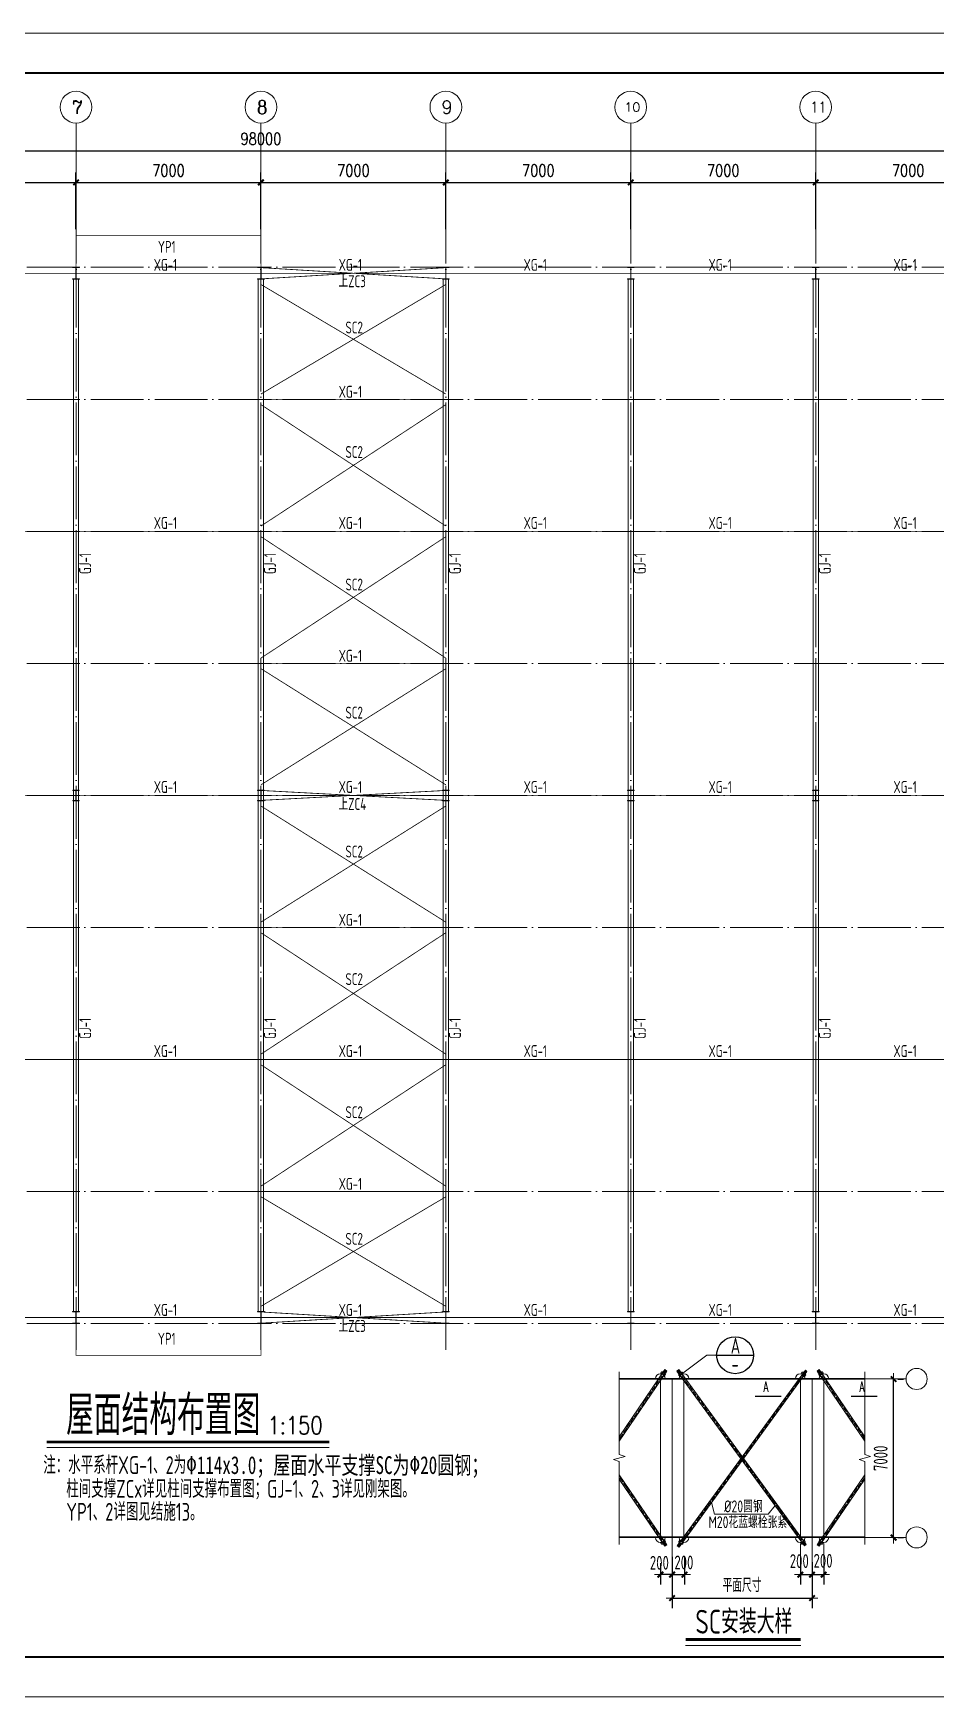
# Model space of a CAD drawing. Header units: millimetres. Extents: x 19781 to 898973, y -947928 to -267362.
# Drawn here: x 488533 to 522693, y -570027 to -507027 of the extents above; entities that cross this region are included whole.
import ezdxf
from ezdxf.enums import TextEntityAlignment as Align

# ---------------------------------------------------------------- set-up
doc = ezdxf.new("R2010")
doc.units = ezdxf.units.MM
doc.header["$LTSCALE"] = 100
doc.linetypes.add('DASH', pattern=[0.35, 0.25, -0.1])
doc.linetypes.add('DOTE', pattern=[2.42, 2, -0.2, 0.02, -0.2])
doc.layers.get('0').update_dxf_attribs({"lineweight": 18})
for name, color, linetype, lineweight in [('10', 7, 'Continuous', 18), ('5图框', 7, 'Continuous', 18), ('AXIS', 3, 'Continuous', 18), ('AXIS_TEXT', 7, 'Continuous', 18), ('BORDER', 7, 'Continuous', 18), ('DIM_SYMB', 3, 'Continuous', 18), ('DOTE', 1, 'DOTE', 18), ('PUB_DIM', 3, 'Continuous', 18), ('PUB_TEXT', 7, 'Continuous', 18), ('S_AXIS', 3, 'Continuous', 18), ('S_OTHER', 7, 'Continuous', 18), ('TC', 151, 'Continuous', 18), ('TEXT', 7, 'Continuous', 18), ('THIN', 7, 'Continuous', 18), ('数字', 3, 'Continuous', 20), ('系杆支撑', 2, 'Continuous', 18), ('钢柱', 4, 'Continuous', 20), ('钢梁', 4, 'Continuous', 5)]:
    doc.layers.add(name, color=color, linetype=linetype, lineweight=lineweight)
doc.styles.add('_COMPLEX', font='complex.shx', dxfattribs={"width": 0.6, "bigfont": 'gbcbig.shx'})
doc.styles.add('_TCH_AXIS', font='complex.shx', dxfattribs={"bigfont": 'gbcbig.shx'})
doc.styles.add('COMPLEX', font='complex.shx', dxfattribs={"bigfont": 'gbcbig.shx'})
doc.styles.add('dim_font', font='simplex.shx', dxfattribs={"width": 0.8, "bigfont": 'gbcbig.shx'})
doc.styles.add('hztxt', font='txt.shx', dxfattribs={"width": 0.7, "bigfont": 'hztxt.shx'})
doc.styles.add('TSSD_Num', font='tssdeng.shx', dxfattribs={"width": 0.75, "bigfont": 'hztxt.shx'})
doc.styles.add('TSSD_REIN', font='tssdeng.shx', dxfattribs={"width": 0.7, "bigfont": 'hztxt.shx'})
doc.dimstyles.new('DIMN150', dxfattribs={"dimscale": 1.5, "dimtxt": 300, "dimasz": 1, "dimexe": 250, "dimexo": 300, "dimgap": 150, "dimtad": 1, "dimdec": 0, "dimzin": 0, "dimdsep": 46, "dimtxsty": 'dim_font', "dimblk": '_CAXARROW', "dimcen": 0.09, "dimdle": 2, "dimclrt": 7, "dimadec": 0, "dimazin": 0, "dimtfac": 1, "dimtdec": 0, "dimtix": 1, "dimtmove": 2, "dimatfit": 3, "dimfxl": 1, "dimtolj": 1, "dimtzin": 0, "dimarcsym": 0})
pattern_1 = [(45, (0, 0), (-7.07106781, 7.07106781), []), (45, (0, 2.5), (-7.07106781, 7.07106781), [])]

# ---------------------------------------------------------------- blocks, each defined once
blk = doc.blocks.new('_DIMX')
blk.add_line((-150, 0), (150, 0))
blk.add_lwpolyline([(-70, -70, 50, 50, 0), (70, 70, 50, 50, 0)], format="xyseb")
blk = doc.blocks.new('*X98')
at = {"layer": 'AXIS', "color": 0, "lineweight": -2, "transparency": 16777216}
for p, q in [((483150, -514442), (483150, -512301)), ((483152, -512676), (490149, -512676)), ((490150, -514442), (490150, -512301))]:
    blk.add_line(p, q, dxfattribs=at)
at = {"layer": 'AXIS', "color": 0, "lineweight": -2, "transparency": 16777216, "xscale": 1.5, "yscale": 1.5, "zscale": 1.5, "rotation": 180}
blk.add_blockref('_DIMX', (483150, -512676), dxfattribs=at)
at = {"layer": 'AXIS', "color": 0, "lineweight": -2, "transparency": 16777216, "xscale": 1.5, "yscale": 1.5, "zscale": 1.5}
blk.add_blockref('_DIMX', (490150, -512676), dxfattribs=at)
at = {"layer": 'AXIS', "color": 7, "transparency": 16777216, "insert": (486650, -512226), "char_height": 450, "width": 3805.71, "attachment_point": 5, "style": 'dim_font'}
blk.add_mtext('7000', dxfattribs=at)
blk = doc.blocks.new('_CAXARROW')
blk.add_hatch(color=0).paths.add_polyline_path([(0, 0), (-1, 0.125), (-1, -0.125)], flags=0)
blk = doc.blocks.new('*X99')
at = {"layer": 'AXIS', "color": 0, "lineweight": -2, "transparency": 16777216}
for p, q in [((490150, -514442), (490150, -512301)), ((490152, -512676), (497149, -512676)), ((497150, -514442), (497150, -512301))]:
    blk.add_line(p, q, dxfattribs=at)
at = {"layer": 'AXIS', "color": 0, "lineweight": -2, "transparency": 16777216, "xscale": 1.5, "yscale": 1.5, "zscale": 1.5, "rotation": 180}
blk.add_blockref('_DIMX', (490150, -512676), dxfattribs=at)
at = {"layer": 'AXIS', "color": 0, "lineweight": -2, "transparency": 16777216, "xscale": 1.5, "yscale": 1.5, "zscale": 1.5}
blk.add_blockref('_DIMX', (497150, -512676), dxfattribs=at)
at = {"layer": 'AXIS', "color": 7, "transparency": 16777216, "insert": (493650, -512226), "char_height": 450, "width": 3805.71, "attachment_point": 5, "style": 'dim_font'}
blk.add_mtext('7000', dxfattribs=at)
blk = doc.blocks.new('*X100')
at = {"layer": 'AXIS', "color": 0, "lineweight": -2, "transparency": 16777216}
for p, q in [((497150, -514442), (497150, -512301)), ((497152, -512676), (504149, -512676)), ((504150, -514442), (504150, -512301))]:
    blk.add_line(p, q, dxfattribs=at)
at = {"layer": 'AXIS', "color": 0, "lineweight": -2, "transparency": 16777216, "xscale": 1.5, "yscale": 1.5, "zscale": 1.5, "rotation": 180}
blk.add_blockref('_DIMX', (497150, -512676), dxfattribs=at)
at = {"layer": 'AXIS', "color": 0, "lineweight": -2, "transparency": 16777216, "xscale": 1.5, "yscale": 1.5, "zscale": 1.5}
blk.add_blockref('_DIMX', (504150, -512676), dxfattribs=at)
at = {"layer": 'AXIS', "color": 7, "transparency": 16777216, "insert": (500650, -512226), "char_height": 450, "width": 3805.71, "attachment_point": 5, "style": 'dim_font'}
blk.add_mtext('7000', dxfattribs=at)
blk = doc.blocks.new('*X101')
at = {"layer": 'AXIS', "color": 0, "lineweight": -2, "transparency": 16777216}
for p, q in [((504150, -514442), (504150, -512301)), ((504152, -512676), (511149, -512676)), ((511150, -514442), (511150, -512301))]:
    blk.add_line(p, q, dxfattribs=at)
at = {"layer": 'AXIS', "color": 0, "lineweight": -2, "transparency": 16777216, "xscale": 1.5, "yscale": 1.5, "zscale": 1.5, "rotation": 180}
blk.add_blockref('_DIMX', (504150, -512676), dxfattribs=at)
at = {"layer": 'AXIS', "color": 0, "lineweight": -2, "transparency": 16777216, "xscale": 1.5, "yscale": 1.5, "zscale": 1.5}
blk.add_blockref('_DIMX', (511150, -512676), dxfattribs=at)
at = {"layer": 'AXIS', "color": 7, "transparency": 16777216, "insert": (507650, -512226), "char_height": 450, "width": 3805.71, "attachment_point": 5, "style": 'dim_font'}
blk.add_mtext('7000', dxfattribs=at)
blk = doc.blocks.new('*X102')
at = {"layer": 'AXIS', "color": 0, "lineweight": -2, "transparency": 16777216}
for p, q in [((511150, -514442), (511150, -512301)), ((511152, -512676), (518149, -512676)), ((518150, -514442), (518150, -512301))]:
    blk.add_line(p, q, dxfattribs=at)
at = {"layer": 'AXIS', "color": 0, "lineweight": -2, "transparency": 16777216, "xscale": 1.5, "yscale": 1.5, "zscale": 1.5, "rotation": 180}
blk.add_blockref('_DIMX', (511150, -512676), dxfattribs=at)
at = {"layer": 'AXIS', "color": 0, "lineweight": -2, "transparency": 16777216, "xscale": 1.5, "yscale": 1.5, "zscale": 1.5}
blk.add_blockref('_DIMX', (518150, -512676), dxfattribs=at)
at = {"layer": 'AXIS', "color": 7, "transparency": 16777216, "insert": (514650, -512226), "char_height": 450, "width": 3805.71, "attachment_point": 5, "style": 'dim_font'}
blk.add_mtext('7000', dxfattribs=at)
blk = doc.blocks.new('*X103')
at = {"layer": 'AXIS', "color": 0, "lineweight": -2, "transparency": 16777216}
for p, q in [((518150, -514442), (518150, -512301)), ((518152, -512676), (525149, -512676)), ((525150, -514442), (525150, -512301))]:
    blk.add_line(p, q, dxfattribs=at)
at = {"layer": 'AXIS', "color": 0, "lineweight": -2, "transparency": 16777216, "xscale": 1.5, "yscale": 1.5, "zscale": 1.5, "rotation": 180}
blk.add_blockref('_DIMX', (518150, -512676), dxfattribs=at)
at = {"layer": 'AXIS', "color": 0, "lineweight": -2, "transparency": 16777216, "xscale": 1.5, "yscale": 1.5, "zscale": 1.5}
blk.add_blockref('_DIMX', (525150, -512676), dxfattribs=at)
at = {"layer": 'AXIS', "color": 7, "transparency": 16777216, "insert": (521650, -512226), "char_height": 450, "width": 3805.71, "attachment_point": 5, "style": 'dim_font'}
blk.add_mtext('7000', dxfattribs=at)
blk = doc.blocks.new('_AXISO')
blk.add_circle((0, 0), 0.5)
at = {"layer": 'AXIS_TEXT', "style": 'COMPLEX', "width": 1.04167}
blk.add_attdef('A', (-0.25, -0.28), '', height=0.56, dxfattribs=at)
blk = doc.blocks.new('*X108')
at = {"layer": 'AXIS', "color": 0, "lineweight": -2, "transparency": 16777216}
for p, q in [((448150, -514142), (448150, -511101)), ((448152, -511476), (546149, -511476)), ((546150, -514142), (546150, -511101))]:
    blk.add_line(p, q, dxfattribs=at)
at = {"layer": 'AXIS', "color": 0, "lineweight": -2, "transparency": 16777216, "xscale": 1.5, "yscale": 1.5, "zscale": 1.5, "rotation": 180}
blk.add_blockref('_DIMX', (448150, -511476), dxfattribs=at)
at = {"layer": 'AXIS', "color": 0, "lineweight": -2, "transparency": 16777216, "xscale": 1.5, "yscale": 1.5, "zscale": 1.5}
blk.add_blockref('_DIMX', (546150, -511476), dxfattribs=at)
at = {"layer": 'AXIS', "color": 7, "transparency": 16777216, "insert": (497150, -511026), "char_height": 450, "width": 4834.29, "attachment_point": 5, "style": 'dim_font'}
blk.add_mtext('98000', dxfattribs=at)
blk = doc.blocks.new('*X1272')
at = {"layer": 'AXIS', "color": 0, "lineweight": -2, "transparency": 16777216}
for p, q in [((521098, -563997), (521098, -558000)), ((521256, -557998), (521473, -557998)), ((521256, -563999), (521473, -563999))]:
    blk.add_line(p, q, dxfattribs=at)
at = {"layer": 'AXIS', "color": 0, "lineweight": -2, "transparency": 16777216, "xscale": 1.5, "yscale": 1.5, "zscale": 1.5}
for p, rotation in [((521098, -557998), 90), ((521098, -563999), 270)]:
    blk.add_blockref('_DIMX', p, dxfattribs=dict(at, rotation=rotation))
at = {"layer": 'AXIS', "color": 7, "transparency": 16777216, "insert": (520610, -560998), "char_height": 525, "width": 3885, "attachment_point": 5, "rotation": 90, "style": 'TSSD_REIN'}
blk.add_mtext('7000', dxfattribs=at)
blk = doc.blocks.new('*X1273')
at = {"layer": 'AXIS', "color": 0, "lineweight": -2, "transparency": 16777216}
for p, q in [((512715, -565588), (512715, -566667)), ((518011, -565588), (518011, -566667)), ((512716, -566292), (518010, -566292))]:
    blk.add_line(p, q, dxfattribs=at)
at = {"layer": 'AXIS', "color": 0, "lineweight": -2, "transparency": 16777216, "xscale": 1.5, "yscale": 1.5, "zscale": 1.5, "rotation": 180}
blk.add_blockref('_DIMX', (512715, -566292), dxfattribs=at)
at = {"layer": 'AXIS', "color": 0, "lineweight": -2, "transparency": 16777216, "xscale": 1.5, "yscale": 1.5, "zscale": 1.5}
blk.add_blockref('_DIMX', (518011, -566292), dxfattribs=at)
at = {"layer": 'AXIS', "color": 7, "transparency": 16777216, "insert": (515363, -565804), "char_height": 525, "width": 3465, "attachment_point": 5, "style": 'TSSD_REIN'}
blk.add_mtext('平面尺寸', dxfattribs=at)
blk = doc.blocks.new('*X1274')
at = {"layer": 'AXIS', "color": 0, "lineweight": -2, "transparency": 16777216}
for p, q in [((517569, -564926), (517569, -565777)), ((518011, -564926), (518011, -565777)), ((517567, -565402), (517566, -565402)), ((517569, -565402), (518011, -565402)), ((518013, -565402), (518014, -565402))]:
    blk.add_line(p, q, dxfattribs=at)
at = {"layer": 'AXIS', "color": 0, "lineweight": -2, "transparency": 16777216, "xscale": 1.5, "yscale": 1.5, "zscale": 1.5}
blk.add_blockref('_DIMX', (517569, -565402), dxfattribs=at)
at = {"layer": 'AXIS', "color": 0, "lineweight": -2, "transparency": 16777216, "xscale": 1.5, "yscale": 1.5, "zscale": 1.5, "rotation": 180}
blk.add_blockref('_DIMX', (518011, -565402), dxfattribs=at)
at = {"layer": 'AXIS', "color": 7, "transparency": 16777216, "insert": (517530, -564890), "char_height": 525, "width": 2835, "attachment_point": 5, "style": 'TSSD_REIN'}
blk.add_mtext('200', dxfattribs=at)
blk = doc.blocks.new('*X1275')
at = {"layer": 'AXIS', "color": 0, "lineweight": -2, "transparency": 16777216}
for p, q in [((518011, -564963), (518011, -565777)), ((518453, -564963), (518453, -565777)), ((518010, -565402), (518008, -565402)), ((518011, -565402), (518453, -565402)), ((518455, -565402), (518456, -565402))]:
    blk.add_line(p, q, dxfattribs=at)
at = {"layer": 'AXIS', "color": 0, "lineweight": -2, "transparency": 16777216, "xscale": 1.5, "yscale": 1.5, "zscale": 1.5}
blk.add_blockref('_DIMX', (518011, -565402), dxfattribs=at)
at = {"layer": 'AXIS', "color": 0, "lineweight": -2, "transparency": 16777216, "xscale": 1.5, "yscale": 1.5, "zscale": 1.5, "rotation": 180}
blk.add_blockref('_DIMX', (518453, -565402), dxfattribs=at)
at = {"layer": 'AXIS', "color": 7, "transparency": 16777216, "insert": (518429, -564879), "char_height": 525, "width": 2835, "attachment_point": 5, "style": 'TSSD_REIN'}
blk.add_mtext('200', dxfattribs=at)
blk = doc.blocks.new('*X1276')
at = {"layer": 'AXIS', "color": 0, "lineweight": -2, "transparency": 16777216}
for p, q in [((512715, -564729), (512715, -565777)), ((513183, -564729), (513183, -565777)), ((512716, -565402), (513182, -565402))]:
    blk.add_line(p, q, dxfattribs=at)
at = {"layer": 'AXIS', "color": 0, "lineweight": -2, "transparency": 16777216, "xscale": 1.5, "yscale": 1.5, "zscale": 1.5, "rotation": 180}
blk.add_blockref('_DIMX', (512715, -565402), dxfattribs=at)
at = {"layer": 'AXIS', "color": 0, "lineweight": -2, "transparency": 16777216, "xscale": 1.5, "yscale": 1.5, "zscale": 1.5}
blk.add_blockref('_DIMX', (513183, -565402), dxfattribs=at)
at = {"layer": 'AXIS', "color": 7, "transparency": 16777216, "insert": (513161, -564942), "char_height": 525, "width": 2835, "attachment_point": 5, "style": 'TSSD_REIN'}
blk.add_mtext('200', dxfattribs=at)
blk = doc.blocks.new('*X1277')
at = {"layer": 'AXIS', "color": 0, "lineweight": -2, "transparency": 16777216}
for p, q in [((512272, -564963), (512272, -565777)), ((512715, -564963), (512715, -565777)), ((512271, -565402), (512269, -565402)), ((512715, -565402), (512272, -565402)), ((512716, -565402), (512718, -565402))]:
    blk.add_line(p, q, dxfattribs=at)
at = {"layer": 'AXIS', "color": 0, "lineweight": -2, "transparency": 16777216, "xscale": 1.5, "yscale": 1.5, "zscale": 1.5}
blk.add_blockref('_DIMX', (512272, -565402), dxfattribs=at)
at = {"layer": 'AXIS', "color": 0, "lineweight": -2, "transparency": 16777216, "xscale": 1.5, "yscale": 1.5, "zscale": 1.5, "rotation": 180}
blk.add_blockref('_DIMX', (512715, -565402), dxfattribs=at)
at = {"layer": 'AXIS', "color": 7, "transparency": 16777216, "insert": (512232, -564953), "char_height": 525, "width": 2835, "attachment_point": 5, "style": 'TSSD_REIN'}
blk.add_mtext('200', dxfattribs=at)

msp = doc.modelspace()

# ---------------------------------------------------------------- hatches: boundary and pattern name
at = {"layer": '10', "ltscale": 100}
h = msp.add_hatch(dxfattribs=at)
h.set_pattern_fill('金属', color=256, style=0, pattern_type=0)
h.set_pattern_definition(pattern_1)
h.paths.add_polyline_path([(490154.21, -515903.53), (490280.21, -515903.53), (490280.21, -515891.53), (490020.21, -515891.53), (490020.21, -515903.53), (490146.21, -515903.53), (490146.21, -516329.53), (490020.21, -516329.53), (490020.21, -516341.53), (490280.21, -516341.53), (490280.21, -516329.53), (490154.21, -516329.53)], flags=0)
h = msp.add_hatch(dxfattribs=at)
h.set_pattern_fill('金属', color=256, style=0, pattern_type=0)
h.set_pattern_definition(pattern_1)
h.paths.add_polyline_path([(497154.21, -515903.53), (497280.21, -515903.53), (497280.21, -515891.53), (497020.21, -515891.53), (497020.21, -515903.53), (497146.21, -515903.53), (497146.21, -516329.53), (497020.21, -516329.53), (497020.21, -516341.53), (497280.21, -516341.53), (497280.21, -516329.53), (497154.21, -516329.53)], flags=0)
h = msp.add_hatch(dxfattribs=at)
h.set_pattern_fill('金属', color=256, style=0, pattern_type=0)
h.set_pattern_definition(pattern_1)
h.paths.add_polyline_path([(504154.21, -515903.53), (504280.21, -515903.53), (504280.21, -515891.53), (504020.21, -515891.53), (504020.21, -515903.53), (504146.21, -515903.53), (504146.21, -516329.53), (504020.21, -516329.53), (504020.21, -516341.53), (504280.21, -516341.53), (504280.21, -516329.53), (504154.21, -516329.53)], flags=0)
h = msp.add_hatch(dxfattribs=at)
h.set_pattern_fill('金属', color=256, style=0, pattern_type=0)
h.set_pattern_definition(pattern_1)
h.paths.add_polyline_path([(511154.21, -515903.53), (511280.21, -515903.53), (511280.21, -515891.53), (511020.21, -515891.53), (511020.21, -515903.53), (511146.21, -515903.53), (511146.21, -516329.53), (511020.21, -516329.53), (511020.21, -516341.53), (511280.21, -516341.53), (511280.21, -516329.53), (511154.21, -516329.53)], flags=0)
h = msp.add_hatch(dxfattribs=at)
h.set_pattern_fill('金属', color=256, style=0, pattern_type=0)
h.set_pattern_definition(pattern_1)
h.paths.add_polyline_path([(518154.21, -515903.53), (518280.21, -515903.53), (518280.21, -515891.53), (518020.21, -515891.53), (518020.21, -515903.53), (518146.21, -515903.53), (518146.21, -516329.53), (518020.21, -516329.53), (518020.21, -516341.53), (518280.21, -516341.53), (518280.21, -516329.53), (518154.21, -516329.53)], flags=0)
h = msp.add_hatch(dxfattribs=at)
h.set_pattern_fill('金属', color=256, style=0, pattern_type=0)
h.set_pattern_definition(pattern_1)
h.paths.add_polyline_path([(490154.21, -535703.53), (490275.21, -535703.53), (490275.21, -535691.53), (490025.21, -535691.53), (490025.21, -535703.53), (490146.21, -535703.53), (490146.21, -536079.53), (490025.21, -536079.53), (490025.21, -536091.53), (490275.21, -536091.53), (490275.21, -536079.53), (490154.21, -536079.53)], flags=0)
h = msp.add_hatch(dxfattribs=at)
h.set_pattern_fill('金属', color=256, style=0, pattern_type=0)
h.set_pattern_definition(pattern_1)
h.paths.add_polyline_path([(497154.21, -535703.53), (497275.21, -535703.53), (497275.21, -535691.53), (497025.21, -535691.53), (497025.21, -535703.53), (497146.21, -535703.53), (497146.21, -536079.53), (497025.21, -536079.53), (497025.21, -536091.53), (497275.21, -536091.53), (497275.21, -536079.53), (497154.21, -536079.53)], flags=0)
h = msp.add_hatch(dxfattribs=at)
h.set_pattern_fill('金属', color=256, style=0, pattern_type=0)
h.set_pattern_definition(pattern_1)
h.paths.add_polyline_path([(504154.21, -535703.53), (504275.21, -535703.53), (504275.21, -535691.53), (504025.21, -535691.53), (504025.21, -535703.53), (504146.21, -535703.53), (504146.21, -536079.53), (504025.21, -536079.53), (504025.21, -536091.53), (504275.21, -536091.53), (504275.21, -536079.53), (504154.21, -536079.53)], flags=0)
h = msp.add_hatch(dxfattribs=at)
h.set_pattern_fill('金属', color=256, style=0, pattern_type=0)
h.set_pattern_definition(pattern_1)
h.paths.add_polyline_path([(511154.21, -535703.53), (511275.21, -535703.53), (511275.21, -535691.53), (511025.21, -535691.53), (511025.21, -535703.53), (511146.21, -535703.53), (511146.21, -536079.53), (511025.21, -536079.53), (511025.21, -536091.53), (511275.21, -536091.53), (511275.21, -536079.53), (511154.21, -536079.53)], flags=0)
h = msp.add_hatch(dxfattribs=at)
h.set_pattern_fill('金属', color=256, style=0, pattern_type=0)
h.set_pattern_definition(pattern_1)
h.paths.add_polyline_path([(518154.21, -535703.53), (518275.21, -535703.53), (518275.21, -535691.53), (518025.21, -535691.53), (518025.21, -535703.53), (518146.21, -535703.53), (518146.21, -536079.53), (518025.21, -536079.53), (518025.21, -536091.53), (518275.21, -536091.53), (518275.21, -536079.53), (518154.21, -536079.53)], flags=0)
h = msp.add_hatch(dxfattribs=at)
h.set_pattern_fill('金属', color=256, style=0, pattern_type=0)
h.set_pattern_definition(pattern_1)
h.paths.add_polyline_path([(490154.21, -555453.53), (490280.21, -555453.53), (490280.21, -555441.53), (490020.21, -555441.53), (490020.21, -555453.53), (490146.21, -555453.53), (490146.21, -555879.53), (490020.21, -555879.53), (490020.21, -555891.53), (490280.21, -555891.53), (490280.21, -555879.53), (490154.21, -555879.53)], flags=0)
h = msp.add_hatch(dxfattribs=at)
h.set_pattern_fill('金属', color=256, style=0, pattern_type=0)
h.set_pattern_definition(pattern_1)
h.paths.add_polyline_path([(497154.21, -555453.53), (497280.21, -555453.53), (497280.21, -555441.53), (497020.21, -555441.53), (497020.21, -555453.53), (497146.21, -555453.53), (497146.21, -555879.53), (497020.21, -555879.53), (497020.21, -555891.53), (497280.21, -555891.53), (497280.21, -555879.53), (497154.21, -555879.53)], flags=0)
h = msp.add_hatch(dxfattribs=at)
h.set_pattern_fill('金属', color=256, style=0, pattern_type=0)
h.set_pattern_definition(pattern_1)
h.paths.add_polyline_path([(504154.21, -555453.53), (504280.21, -555453.53), (504280.21, -555441.53), (504020.21, -555441.53), (504020.21, -555453.53), (504146.21, -555453.53), (504146.21, -555879.53), (504020.21, -555879.53), (504020.21, -555891.53), (504280.21, -555891.53), (504280.21, -555879.53), (504154.21, -555879.53)], flags=0)
h = msp.add_hatch(dxfattribs=at)
h.set_pattern_fill('金属', color=256, style=0, pattern_type=0)
h.set_pattern_definition(pattern_1)
h.paths.add_polyline_path([(511154.21, -555453.53), (511280.21, -555453.53), (511280.21, -555441.53), (511020.21, -555441.53), (511020.21, -555453.53), (511146.21, -555453.53), (511146.21, -555879.53), (511020.21, -555879.53), (511020.21, -555891.53), (511280.21, -555891.53), (511280.21, -555879.53), (511154.21, -555879.53)], flags=0)
h = msp.add_hatch(dxfattribs=at)
h.set_pattern_fill('金属', color=256, style=0, pattern_type=0)
h.set_pattern_definition(pattern_1)
h.paths.add_polyline_path([(518154.21, -555453.53), (518280.21, -555453.53), (518280.21, -555441.53), (518020.21, -555441.53), (518020.21, -555453.53), (518146.21, -555453.53), (518146.21, -555879.53), (518020.21, -555879.53), (518020.21, -555891.53), (518280.21, -555891.53), (518280.21, -555879.53), (518154.21, -555879.53)], flags=0)

# ---------------------------------------------------------------- linework, layer by layer
at = {"color": 0, "linetype": 'ByBlock', "lineweight": -2}
msp.add_line((514401, -557092.4), (515801.14, -557092.4), dxfattribs=at)
at = {"color": 7}
for p, q in [((512440.69, -557637.94), (510716.21, -560181.43)), ((512513.89, -557696.51), (510716.21, -560347.99)), ((510716.21, -557976.81), (520009.56, -557976.81)), ((510716.21, -557999.31), (520009.56, -557999.31)), ((512327.08, -557719.93), (512294.28, -557760.92)), ((512327.08, -557719.93), (512358.7, -557716.42)), ((512358.7, -557716.42), (512455.33, -557793.72)), ((512390.03, -557712.67), (512463.23, -557771.23)), ((512406.92, -557687.76), (512480.12, -557746.33)), ((512423.8, -557662.85), (512497.01, -557721.42)), ((512458.84, -557825.35), (512426.04, -557866.34)), ((512440.69, -557637.94), (512513.89, -557696.51)), ((512455.33, -557793.72), (512458.84, -557825.35)), ((512964.22, -557638.2), (512896.54, -557692.34)), ((512896.54, -557692.34), (517727.4, -564311.89)), ((512908.92, -564312.49), (517759.08, -557655.45)), ((512978.63, -557658), (512910.98, -557712.12)), ((512996.3, -557682.28), (512928.68, -557736.38)), ((513013.98, -557706.55), (512946.38, -557760.64)), ((512965.69, -557806.47), (512962.17, -557838.1)), ((512962.17, -557838.1), (512994.97, -557879.09)), ((513031.65, -557730.83), (512964.08, -557784.89)), ((512964.22, -557638.2), (517787.58, -564263.74)), ((513062.31, -557729.16), (512965.69, -557806.47)), ((512978.09, -564367.83), (517819.89, -557704.1)), ((513093.94, -557732.68), (513062.31, -557729.16)), ((513093.94, -557732.68), (513126.73, -557773.67)), ((517642.08, -557734.73), (517609.29, -557775.73)), ((517642.08, -557734.73), (517673.71, -557731.22)), ((517673.71, -557731.22), (517770.34, -557808.53)), ((517706.03, -557728.27), (517766.93, -557776.99)), ((517723.72, -557704), (517784.59, -557752.7)), ((517773.85, -557840.15), (517741.05, -557881.14)), ((517741.4, -557679.73), (517802.24, -557728.4)), ((517759.08, -557655.45), (517819.89, -557704.1)), ((517770.34, -557808.53), (517773.85, -557840.15)), ((518285.08, -557637.94), (518211.87, -557696.51)), ((518211.87, -557696.51), (520009.56, -560347.99)), ((518301.96, -557662.85), (518228.76, -557721.42)), ((518318.85, -557687.76), (518245.65, -557746.33)), ((518335.74, -557712.67), (518262.54, -557771.23)), ((518270.44, -557793.72), (518266.93, -557825.35)), ((518266.93, -557825.35), (518299.73, -557866.34)), ((518367.07, -557716.42), (518270.44, -557793.72)), ((518285.08, -557637.94), (520009.56, -560181.43)), ((518398.69, -557719.93), (518367.07, -557716.42)), ((518398.69, -557719.93), (518431.49, -557760.92)), ((512513.89, -564272.53), (510716.21, -561623.64)), ((512440.87, -564330.95), (510716.21, -561789.85)), ((518211.87, -564272.53), (520009.56, -561623.64)), ((518284.9, -564330.95), (520009.56, -561789.85)), ((514319.96, -563115.16), (516350.27, -563115.16)), ((510716.21, -563976.26), (520009.56, -563976.26)), ((510716.21, -563998.76), (520009.56, -563998.76)), ((512327.08, -564249.11), (512294.28, -564208.12)), ((512358.7, -564252.62), (512455.33, -564175.31)), ((512389.95, -564255.9), (512462.98, -564197.47)), ((512406.84, -564280.81), (512479.87, -564222.38)), ((512423.73, -564305.71), (512496.76, -564247.28)), ((512458.84, -564143.69), (512426.04, -564102.7)), ((512440.88, -564330.94), (512513.91, -564272.52)), ((512455.33, -564175.31), (512458.84, -564143.69)), ((512978.09, -564367.83), (512908.92, -564312.49)), ((512995.74, -564343.53), (512926.6, -564288.22)), ((513013.39, -564319.23), (512944.29, -564263.95)), ((513031.05, -564294.94), (512961.97, -564239.67)), ((512970.43, -564143.69), (513003.22, -564102.7)), ((512973.94, -564175.31), (512970.43, -564143.69)), ((513070.56, -564252.62), (512973.94, -564175.31)), ((513048.7, -564270.64), (512979.65, -564215.4)), ((513102.19, -564249.11), (513070.56, -564252.62)), ((513102.19, -564249.11), (513134.99, -564208.12)), ((517623.58, -564249.11), (517590.78, -564208.12)), ((517655.2, -564252.62), (517751.83, -564175.31)), ((517674.29, -564239.12), (517734.56, -564190.91)), ((517691.99, -564263.38), (517752.23, -564215.18)), ((517709.69, -564287.64), (517769.91, -564239.46)), ((517755.34, -564143.69), (517722.55, -564102.7)), ((517727.4, -564311.89), (517787.58, -564263.74)), ((517751.83, -564175.31), (517755.34, -564143.69)), ((518284.9, -564330.95), (518211.87, -564272.53)), ((518301.79, -564306.05), (518228.76, -564247.62)), ((518318.69, -564281.15), (518245.66, -564222.72)), ((518335.58, -564256.24), (518262.55, -564197.81)), ((518266.93, -564143.69), (518299.73, -564102.7)), ((518270.44, -564175.31), (518266.93, -564143.69)), ((518367.07, -564252.62), (518270.44, -564175.31)), ((518398.69, -564249.11), (518431.49, -564208.12))]:
    msp.add_line(p, q, dxfattribs=at)
at = {"color": 7, "linetype": 'DASH'}
for p, q in [((512272.32, -563976.26), (512272.32, -557976.81)), ((513156.95, -563976.26), (513156.95, -557976.81)), ((517568.82, -563976.26), (517568.82, -557976.81)), ((518453.45, -563976.26), (518453.45, -557976.81))]:
    msp.add_line(p, q, dxfattribs=at)
at = {"color": 7, "linetype": 'Continuous'}
for p, q in [((512714.63, -565516.27), (512714.63, -557976.81)), ((518011.14, -565516.27), (518011.14, -557976.81)), ((520850.05, -557976.81), (520850.05, -557999.31))]:
    msp.add_line(p, q, dxfattribs=at)
at = {"color": 7, "linetype": 'ByBlock'}
for p, q in [((517609.29, -557775.73), (517741.05, -557881.14)), ((518431.49, -557760.92), (518299.73, -557866.34)), ((512294.28, -564208.12), (512426.04, -564102.7)), ((513134.99, -564208.12), (513003.22, -564102.7)), ((517590.78, -564208.12), (517722.55, -564102.7)), ((518431.49, -564208.12), (518299.73, -564102.7))]:
    msp.add_line(p, q, dxfattribs=at)
at = {"color": 0, "linetype": 'ByBlock', "lineweight": -2}
msp.add_circle((515101.07, -557092.4), 700.07, dxfattribs=at)
at = {"layer": 'AXIS'}
for p, q in [((490150.21, -514891.53), (490150.21, -510425.53)), ((497150.21, -514891.53), (497150.21, -510425.53)), ((504150.21, -514891.53), (504150.21, -510425.53)), ((511150.21, -514891.53), (511150.21, -510425.53)), ((518150.21, -514891.53), (518150.21, -510425.53)), ((517568.82, -564225.69), (517568.82, -565180.08)), ((518453.45, -565180.08), (518453.45, -564225.69))]:
    msp.add_line(p, q, dxfattribs=at)
at = {"layer": 'BORDER'}
msp.add_lwpolyline([(431826, -570027), (431826, -507027), (565476, -507027), (565476, -570027)], close=True, dxfattribs=at)
msp.add_lwpolyline([(435576, -568527, 75, 75, 0), (435576, -508527, 75, 75, 0), (563976, -508527, 75, 75, 0), (563976, -568527, 75, 75, 0)], format="xyseb", close=True, dxfattribs=at)
at = {"layer": 'DIM_SYMB'}
msp.add_lwpolyline([(489041.75, -560378.69, 105, 105, 0), (499739.33, -560378.69, 105, 105, 0)], format="xyseb", dxfattribs=at)
msp.add_lwpolyline([(489041.75, -560588.69), (499739.33, -560588.69)], dxfattribs=at)
at = {"layer": 'DOTE', "linetype": 'DOTE', "ltscale": 10}
for p, q in [((490150.21, -556891.53), (490150.21, -514891.53)), ((497150.21, -556891.53), (497150.21, -514891.53)), ((504150.21, -556891.53), (504150.21, -514891.53)), ((511150.21, -556891.53), (511150.21, -514891.53)), ((518150.21, -556891.53), (518150.21, -514891.53)), ((447150.21, -515891.53), (547150.21, -515891.53)), ((447150.21, -520891.53), (547150.21, -520891.53)), ((447150.21, -525891.53), (547150.21, -525891.53)), ((447150.21, -530891.53), (547150.21, -530891.53)), ((447150.21, -535891.53), (547150.21, -535891.53)), ((447150.21, -540891.53), (547150.21, -540891.53)), ((447150.21, -545891.53), (547150.21, -545891.53)), ((447150.21, -550891.53), (547150.21, -550891.53)), ((447150.21, -555891.53), (547150.21, -555891.53))]:
    msp.add_line(p, q, dxfattribs=at)
at = {"layer": 'DOTE'}
for p, q in [((512477.29, -557667.23), (510716.21, -560264.71)), ((512933.24, -564354.26), (517759.41, -557728.21)), ((512942, -557681.17), (517772.9, -564301.91)), ((518248.48, -557667.23), (520009.56, -560264.71)), ((512477.4, -564301.73), (510716.21, -561706.72)), ((518248.37, -564301.73), (520009.56, -561706.72))]:
    msp.add_line(p, q, dxfattribs=at)
at = {"layer": 'PUB_DIM'}
for points in [[(515847.93, -558645.21, 50.01, 50.01, 0), (516848.03, -558645.21, 50.01, 50.01, 0)], [(519481.62, -558645.21, 50.01, 50.01, 0), (520481.72, -558645.21, 50.01, 50.01, 0)]]:
    msp.add_lwpolyline(points, format="xyseb", dxfattribs=at)
at = {"layer": 'PUB_TEXT'}
for p, q in [((512294.28, -557760.92), (512426.04, -557866.34)), ((513126.73, -557773.67), (512994.97, -557879.09)), ((514319.96, -563115.16), (514209.38, -562673.21)), ((516350.27, -563115.16), (516612.44, -562784.12)), ((512327.08, -564249.11), (512358.7, -564252.62)), ((517655.2, -564252.62), (517623.58, -564249.11)), ((518367.07, -564252.62), (518398.69, -564249.11))]:
    msp.add_line(p, q, dxfattribs=at)
msp.add_lwpolyline([(513226.82, -567860.87, 105.02, 105.02, 0), (517587.12, -567860.87, 105.02, 105.02, 0)], format="xyseb", dxfattribs=at)
msp.add_lwpolyline([(513226.82, -568085.9), (517587.12, -568085.9)], dxfattribs=at)
for centre, start, end in [((512267.4, -557976.81), 0, 180), ((513161.87, -557976.81), 0, 180), ((517563.9, -557976.81), 0, 180), ((518458.37, -557976.81), 0, 180), ((512267.4, -563998.76), 180, 0), ((513161.87, -563998.76), 180, 0), ((517563.9, -563998.76), 180, 0), ((518458.37, -563998.76), 180, 0)]:
    msp.add_arc(centre, 182.92, start, end, dxfattribs=at)
at = {"layer": 'S_AXIS'}
for p, q in [((521570.08, -557992.92), (519590.91, -557992.92)), ((521570.08, -563993.52), (519590.91, -563993.52))]:
    msp.add_line(p, q, dxfattribs=at)
at = {"layer": 'S_OTHER'}
for p, q in [((510716.21, -560857.77), (510716.21, -557719.28)), ((520009.56, -560857.77), (520009.56, -557719.28)), ((510496.19, -561047.79), (510936.23, -560927.78)), ((510716.21, -561117.8), (510496.19, -561047.79)), ((510936.23, -560927.78), (510716.21, -560857.77)), ((510716.21, -564256.28), (510716.21, -561117.8)), ((519789.54, -561047.79), (520229.58, -560927.78)), ((520009.56, -561117.8), (519789.54, -561047.79)), ((520229.58, -560927.78), (520009.56, -560857.77)), ((520009.56, -564256.28), (520009.56, -561117.8))]:
    msp.add_line(p, q, dxfattribs=at)
at = {"layer": 'THIN', "ltscale": 2}
for p, q in [((513122.39, -557769.15), (514026.07, -557092.4)), ((514026.07, -557092.4), (514401, -557092.4))]:
    msp.add_line(p, q, dxfattribs=at)
at = {"layer": '数字', "ltscale": 100}
for points in [[(490150.21, -515891.53, 25, 25, 0), (490150.21, -514691.53, 25, 25, 0), (497150.21, -514691.53, 25, 25, 0), (497150.21, -515891.53, 25, 25, 0)], [(490150.21, -555891.53, 25, 25, 0), (490150.21, -557091.53, 25, 25, 0), (497150.21, -557091.53, 25, 25, 0), (497150.21, -555891.53, 25, 25, 0)]]:
    msp.add_lwpolyline(points, format="xyseb", dxfattribs=at)
at = {"layer": '系杆支撑'}
for points in [[(504146.21, -516329.53, 30, 30, 0), (497154.21, -515903.53, 30, 30, 0)], [(497154.21, -516329.53, 30, 30, 0), (504146.21, -515903.53, 30, 30, 0)], [(448300.21, -516116.53, 30, 30, 0), (546000.21, -516116.53, 30, 30, 0)], [(497150.21, -520691.53, 30, 30, 0), (504150.21, -516541.53, 30, 30, 0)], [(504150.21, -520691.53, 30, 30, 0), (497150.21, -516541.53, 30, 30, 0)], [(497000.21, -520891.53, 30, 30, 0), (504150.21, -520891.53, 30, 30, 0)], [(497150.21, -521091.53, 30, 30, 0), (504150.21, -525691.53, 30, 30, 0)], [(504150.21, -521091.53, 30, 30, 0), (497150.21, -525691.53, 30, 30, 0)], [(448300.21, -525891.53, 30, 30, 0), (546000.21, -525891.53, 30, 30, 0)], [(497150.21, -530691.53, 30, 30, 0), (504150.21, -526091.53, 30, 30, 0)], [(504150.21, -530691.53, 30, 30, 0), (497150.21, -526091.53, 30, 30, 0)], [(497000.21, -530891.53, 30, 30, 0), (504150.21, -530891.53, 30, 30, 0)], [(497150.21, -531091.53, 30, 30, 0), (504150.21, -535491.53, 30, 30, 0)], [(504150.21, -531091.53, 30, 30, 0), (497150.21, -535491.53, 30, 30, 0)], [(448300.21, -535891.53, 30, 30, 0), (546000.21, -535891.53, 30, 30, 0)], [(504146.21, -536079.53, 30, 30, 0), (497154.21, -535703.53, 30, 30, 0)], [(497154.21, -536079.53, 30, 30, 0), (504146.21, -535703.53, 30, 30, 0)], [(497150.21, -540691.53, 30, 30, 0), (504150.21, -536291.53, 30, 30, 0)], [(504150.21, -540691.53, 30, 30, 0), (497150.21, -536291.53, 30, 30, 0)], [(497000.21, -540891.53, 30, 30, 0), (504150.21, -540891.53, 30, 30, 0)], [(497150.21, -541091.53, 30, 30, 0), (504150.21, -545691.53, 30, 30, 0)], [(504150.21, -541091.53, 30, 30, 0), (497150.21, -545691.53, 30, 30, 0)], [(448300.21, -545891.53, 30, 30, 0), (546000.21, -545891.53, 30, 30, 0)], [(497150.21, -550691.53, 30, 30, 0), (504150.21, -546091.53, 30, 30, 0)], [(504150.21, -550691.53, 30, 30, 0), (497150.21, -546091.53, 30, 30, 0)], [(497000.21, -550891.53, 30, 30, 0), (504150.21, -550891.53, 30, 30, 0)], [(497150.21, -551091.53, 30, 30, 0), (504150.21, -555241.53, 30, 30, 0)], [(504150.21, -551091.53, 30, 30, 0), (497150.21, -555241.53, 30, 30, 0)], [(448300.21, -555666.53, 30, 30, 0), (546000.21, -555666.53, 30, 30, 0)], [(504146.21, -555879.53, 30, 30, 0), (497154.21, -555453.53, 30, 30, 0)], [(497154.21, -555879.53, 30, 30, 0), (504146.21, -555453.53, 30, 30, 0)]]:
    msp.add_lwpolyline(points, format="xyseb", dxfattribs=at)
at = {"layer": '钢柱', "ltscale": 100}
for points in [[(490154.21, -515903.53), (490280.21, -515903.53), (490280.21, -515891.53), (490020.21, -515891.53), (490020.21, -515903.53), (490146.21, -515903.53), (490146.21, -516329.53), (490020.21, -516329.53), (490020.21, -516341.53), (490280.21, -516341.53), (490280.21, -516329.53), (490154.21, -516329.53)], [(497154.21, -515903.53), (497280.21, -515903.53), (497280.21, -515891.53), (497020.21, -515891.53), (497020.21, -515903.53), (497146.21, -515903.53), (497146.21, -516329.53), (497020.21, -516329.53), (497020.21, -516341.53), (497280.21, -516341.53), (497280.21, -516329.53), (497154.21, -516329.53)], [(504154.21, -515903.53), (504280.21, -515903.53), (504280.21, -515891.53), (504020.21, -515891.53), (504020.21, -515903.53), (504146.21, -515903.53), (504146.21, -516329.53), (504020.21, -516329.53), (504020.21, -516341.53), (504280.21, -516341.53), (504280.21, -516329.53), (504154.21, -516329.53)], [(511154.21, -515903.53), (511280.21, -515903.53), (511280.21, -515891.53), (511020.21, -515891.53), (511020.21, -515903.53), (511146.21, -515903.53), (511146.21, -516329.53), (511020.21, -516329.53), (511020.21, -516341.53), (511280.21, -516341.53), (511280.21, -516329.53), (511154.21, -516329.53)], [(518154.21, -515903.53), (518280.21, -515903.53), (518280.21, -515891.53), (518020.21, -515891.53), (518020.21, -515903.53), (518146.21, -515903.53), (518146.21, -516329.53), (518020.21, -516329.53), (518020.21, -516341.53), (518280.21, -516341.53), (518280.21, -516329.53), (518154.21, -516329.53)], [(490154.21, -535703.53), (490275.21, -535703.53), (490275.21, -535691.53), (490025.21, -535691.53), (490025.21, -535703.53), (490146.21, -535703.53), (490146.21, -536079.53), (490025.21, -536079.53), (490025.21, -536091.53), (490275.21, -536091.53), (490275.21, -536079.53), (490154.21, -536079.53)], [(497154.21, -535703.53), (497275.21, -535703.53), (497275.21, -535691.53), (497025.21, -535691.53), (497025.21, -535703.53), (497146.21, -535703.53), (497146.21, -536079.53), (497025.21, -536079.53), (497025.21, -536091.53), (497275.21, -536091.53), (497275.21, -536079.53), (497154.21, -536079.53)], [(504154.21, -535703.53), (504275.21, -535703.53), (504275.21, -535691.53), (504025.21, -535691.53), (504025.21, -535703.53), (504146.21, -535703.53), (504146.21, -536079.53), (504025.21, -536079.53), (504025.21, -536091.53), (504275.21, -536091.53), (504275.21, -536079.53), (504154.21, -536079.53)], [(511154.21, -535703.53), (511275.21, -535703.53), (511275.21, -535691.53), (511025.21, -535691.53), (511025.21, -535703.53), (511146.21, -535703.53), (511146.21, -536079.53), (511025.21, -536079.53), (511025.21, -536091.53), (511275.21, -536091.53), (511275.21, -536079.53), (511154.21, -536079.53)], [(518154.21, -535703.53), (518275.21, -535703.53), (518275.21, -535691.53), (518025.21, -535691.53), (518025.21, -535703.53), (518146.21, -535703.53), (518146.21, -536079.53), (518025.21, -536079.53), (518025.21, -536091.53), (518275.21, -536091.53), (518275.21, -536079.53), (518154.21, -536079.53)], [(490154.21, -555453.53), (490280.21, -555453.53), (490280.21, -555441.53), (490020.21, -555441.53), (490020.21, -555453.53), (490146.21, -555453.53), (490146.21, -555879.53), (490020.21, -555879.53), (490020.21, -555891.53), (490280.21, -555891.53), (490280.21, -555879.53), (490154.21, -555879.53)], [(497154.21, -555453.53), (497280.21, -555453.53), (497280.21, -555441.53), (497020.21, -555441.53), (497020.21, -555453.53), (497146.21, -555453.53), (497146.21, -555879.53), (497020.21, -555879.53), (497020.21, -555891.53), (497280.21, -555891.53), (497280.21, -555879.53), (497154.21, -555879.53)], [(504154.21, -555453.53), (504280.21, -555453.53), (504280.21, -555441.53), (504020.21, -555441.53), (504020.21, -555453.53), (504146.21, -555453.53), (504146.21, -555879.53), (504020.21, -555879.53), (504020.21, -555891.53), (504280.21, -555891.53), (504280.21, -555879.53), (504154.21, -555879.53)], [(511154.21, -555453.53), (511280.21, -555453.53), (511280.21, -555441.53), (511020.21, -555441.53), (511020.21, -555453.53), (511146.21, -555453.53), (511146.21, -555879.53), (511020.21, -555879.53), (511020.21, -555891.53), (511280.21, -555891.53), (511280.21, -555879.53), (511154.21, -555879.53)], [(518154.21, -555453.53), (518280.21, -555453.53), (518280.21, -555441.53), (518020.21, -555441.53), (518020.21, -555453.53), (518146.21, -555453.53), (518146.21, -555879.53), (518020.21, -555879.53), (518020.21, -555891.53), (518280.21, -555891.53), (518280.21, -555879.53), (518154.21, -555879.53)]]:
    msp.add_lwpolyline(points, close=True, dxfattribs=at)
at = {"layer": '钢梁', "ltscale": 100}
for p, q in [((490050.21, -555441.53), (490050.21, -516341.53)), ((490250.21, -555441.53), (490250.21, -516341.53)), ((497050.21, -555441.53), (497050.21, -516341.53)), ((497250.21, -555441.53), (497250.21, -516341.53)), ((504050.21, -555441.53), (504050.21, -516341.53)), ((504250.21, -555441.53), (504250.21, -516341.53)), ((511050.21, -555441.53), (511050.21, -516341.53)), ((511250.21, -555441.53), (511250.21, -516341.53)), ((518050.21, -555441.53), (518050.21, -516341.53)), ((518250.21, -555441.53), (518250.21, -516341.53))]:
    msp.add_line(p, q, dxfattribs=at)

# ---------------------------------------------------------------- block references
at = {"layer": 'AXIS'}
ref = msp.add_blockref('_AXISO', (490150.21, -509825.53), dxfattribs=dict(at, xscale=1200, yscale=1200, zscale=1200))
ref.add_attrib('A', '7', (489985.81, -510072.12), dxfattribs={"layer": 'AXIS_TEXT', "height": 493.19, "style": '_TCH_AXIS'})
ref = msp.add_blockref('_AXISO', (497150.21, -509825.53), dxfattribs=dict(at, xscale=1200, yscale=1200, zscale=1200))
ref.add_attrib('A', '8', (496985.81, -510072.12), dxfattribs={"layer": 'AXIS_TEXT', "height": 493.19, "style": '_TCH_AXIS'})
ref = msp.add_blockref('_AXISO', (504150.21, -509825.53), dxfattribs=dict(at, xscale=1200, yscale=1200, zscale=1200))
ref.add_attrib('A', '9', (503993.56, -510078.57), dxfattribs={"layer": 'AXIS_TEXT', "height": 506.08, "style": '_TCH_AXIS', "width": 0.928571})
ref = msp.add_blockref('_AXISO', (511150.21, -509825.53), dxfattribs=dict(at, xscale=1200, yscale=1200, zscale=1200))
ref.add_attrib('A', '10', (510906.78, -509995.93), dxfattribs={"layer": 'AXIS_TEXT', "height": 340.802, "style": '_TCH_AXIS', "width": 1.03448})
ref = msp.add_blockref('_AXISO', (518150.21, -509825.53), dxfattribs=dict(at, xscale=1200, yscale=1200, zscale=1200))
ref.add_attrib('A', '11', (517942.66, -510033.07), dxfattribs={"layer": 'AXIS_TEXT', "height": 415.091, "style": '_TCH_AXIS', "width": 0.875})
at = {"layer": 'S_AXIS', "xscale": 800.0800020000315, "yscale": 800.0800020000315, "zscale": 800.0800020000315, "rotation": 90}
for p in [(521970.12, -557992.92), (521970.12, -563993.52)]:
    msp.add_blockref('_AXISO', p, dxfattribs=at)

# ---------------------------------------------------------------- texts
at = {"style": 'hztxt', "width": 0.8}
msp.add_text('1:150', height=675, dxfattribs=at).set_placement((497403.84, -560088.01))
at = {"color": 0, "linetype": 'ByBlock', "lineweight": -2, "style": 'TSSD_Num', "width": 0.7}
for tag, text, p in [('A', '1', (515113.5, -556738.29)), ('-', 'A', (515099, -557430.39))]:
    msp.add_attdef(tag, text=text, height=600.06, dxfattribs=at).set_placement(p, align=Align.MIDDLE_CENTER)
at = {"layer": '5图框', "style": 'hztxt', "width": 0.7}
msp.add_text('屋面结构布置图', height=1500, dxfattribs=at).set_placement((489775.94, -560115.24))
at = {"layer": 'PUB_DIM', "style": '_COMPLEX', "width": 0.6}
for p in [(516172.22, -558483.84), (519805.9, -558483.84)]:
    msp.add_text('A', height=400.04, dxfattribs=at).set_placement(p)
at = {"layer": 'TC', "color": 7, "style": 'TSSD_REIN', "width": 0.7}
for s, p in [('柱间支撑ZCx详见柱间支撑布置图；GJ-1、2、3详见刚架图。', (489781.65, -562492.3)), ('YP1、2详图见结施13。', (489781.65, -563362.81))]:
    msp.add_text(s, height=675.0337, dxfattribs=at).set_placement(p)
at = {"layer": 'TC', "color": 7, "insert": (488910.77, -561739.9), "char_height": 675.0337, "width": 21358.9545, "attachment_point": 7, "style": 'TSSD_REIN'}
msp.add_mtext('注：水平系杆XG-1、2为{\\fsimsun|b0|i0|c0|p253;\x82114x3.0；屋面水平支撑SC为\x8220圆钢；}', dxfattribs=at)
at = {"layer": 'TEXT', "style": 'TSSD_REIN', "width": 0.75}
for s, height, p in [('%%C20圆钢', 450, (514683.8, -563043.14)), ('M20花蓝螺栓张紧', 450, (514093.42, -563642.06)), ('SC安装大样', 900.135, (513596.45, -567635.83))]:
    msp.add_text(s, height=height, dxfattribs=at).set_placement(p)
at = {"layer": '数字', "ltscale": 100, "style": 'TSSD_REIN', "width": 0.7}
for s, p in [('YP1', (493248.87, -515340.3)), ('XG-1', (493094.87, -516023.3)), ('XG-1', (500094.87, -516023.3)), ('XG-1', (507094.87, -516023.3)), ('XG-1', (514094.87, -516023.3)), ('XG-1', (521094.87, -516023.3)), ('上ZC3', (500092.7, -516645.3)), ('SC2', (500351.7, -518396.3)), ('XG-1', (500094.87, -520828.3)), ('SC2', (500351.7, -523110.3)), ('XG-1', (493094.87, -525798.3)), ('XG-1', (500094.87, -525798.3)), ('XG-1', (507094.87, -525798.3)), ('XG-1', (514094.87, -525798.3)), ('XG-1', (521094.87, -525798.3)), ('SC2', (500351.7, -528130.3)), ('XG-1', (500094.87, -530828.3)), ('SC2', (500351.7, -532980.3)), ('XG-1', (493094.87, -535798.3)), ('XG-1', (500094.87, -535798.3)), ('XG-1', (507094.87, -535798.3)), ('XG-1', (514094.87, -535798.3)), ('XG-1', (521094.87, -535798.3)), ('上ZC4', (500092.7, -536442.3)), ('SC2', (500351.7, -538243.3)), ('XG-1', (500094.87, -540828.3)), ('SC2', (500351.7, -543074.3)), ('XG-1', (493094.87, -545798.3)), ('XG-1', (500094.87, -545798.3)), ('XG-1', (507094.87, -545798.3)), ('XG-1', (514094.87, -545798.3)), ('XG-1', (521094.87, -545798.3)), ('SC2', (500351.7, -548115.3)), ('XG-1', (500094.87, -550828.3)), ('SC2', (500351.7, -552909.3)), ('XG-1', (493094.87, -555603.3)), ('XG-1', (500094.87, -555603.3)), ('XG-1', (507094.87, -555603.3)), ('XG-1', (514094.87, -555603.3)), ('XG-1', (521094.87, -555603.3)), ('YP1', (493248.87, -556694.3)), ('上ZC3', (500092.7, -556211.3))]:
    msp.add_text(s, height=450, dxfattribs=at).set_placement(p)
for p in [(490718.98, -527509.49), (497718.98, -527509.49), (504718.98, -527509.49), (511718.98, -527509.49), (518718.98, -527509.49), (490718.98, -545114.03), (497718.98, -545114.03), (504718.98, -545114.03), (511718.98, -545114.03), (518718.98, -545114.03)]:
    msp.add_text('GJ-1', height=450, rotation=90, dxfattribs=at).set_placement(p)

# ---------------------------------------------------------------- dimensions: what is measured, and where the dimension line sits
at = {"layer": 'AXIS'}
for base, p1, p2, picture, middle in [((546150.21, -511475.53), (448150.21, -514591.53), (546150.21, -514591.53), '*X108', (497150.21, -511025.53)), ((490150.21, -512675.53), (483150.21, -514891.53), (490150.21, -514891.53), '*X98', (486650.21, -512225.53)), ((497150.21, -512675.53), (490150.21, -514891.53), (497150.21, -514891.53), '*X99', (493650.21, -512225.53)), ((504150.21, -512675.53), (497150.21, -514891.53), (504150.21, -514891.53), '*X100', (500650.21, -512225.53)), ((511150.21, -512675.53), (504150.21, -514891.53), (511150.21, -514891.53), '*X101', (507650.21, -512225.53)), ((518150.21, -512675.53), (511150.21, -514891.53), (518150.21, -514891.53), '*X102', (514650.21, -512225.53)), ((525150.21, -512675.53), (518150.21, -514891.53), (525150.21, -514891.53), '*X103', (521650.21, -512225.53))]:
    dim = msp.add_linear_dim(base=base, p1=p1, p2=p2, dimstyle='DIMN150', override={"dimsah": 1, "dimtzin": 0}, dxfattribs=at)
    dim.commit()
    dim.dimension.update_dxf_attribs({"geometry": picture, "text_midpoint": middle})
dim = msp.add_linear_dim(base=(521097.84, -557998.16), p1=(520806.03, -563998.76), p2=(520806.03, -557998.16), angle=90, text='7000', dimstyle='DIMN150', override={"dimtxt": 350, "dimtxsty": 'TSSD_REIN', "dimsah": 1}, dxfattribs=at)
dim.commit()
dim.dimension.update_dxf_attribs({"geometry": '*X1272', "text_midpoint": (520610.34, -560998.46)})
for base, p1, p2, picture, middle in [((513183.37, -565401.71), (512714.63, -564278.78), (513183.37, -564278.78), '*X1276', (513161.21, -564941.53)), ((518011.14, -565401.71), (517568.82, -564476.03), (518011.14, -564476.03), '*X1274', (517530.21, -564889.53)), ((518453.45, -565401.71), (518011.14, -564513.13), (518453.45, -564513.13), '*X1275', (518429.21, -564878.53))]:
    dim = msp.add_linear_dim(base=base, p1=p1, p2=p2, text='200', dimstyle='DIMN150', override={"dimtxt": 350, "dimtxsty": 'TSSD_REIN', "dimsah": 1}, dxfattribs=at)
    dim.commit()
    dim.dimension.update_dxf_attribs({"geometry": picture, "text_midpoint": middle, "dimtype": 160})
dim = msp.add_linear_dim(base=(512272.32, -565401.71), p1=(512714.63, -564513.13), p2=(512272.32, -564513.13), angle=180, text='200', dimstyle='DIMN150', override={"dimtxt": 350, "dimtxsty": 'TSSD_REIN', "dimsah": 1}, dxfattribs=at)
dim.commit()
dim.dimension.update_dxf_attribs({"geometry": '*X1277', "text_midpoint": (512232.21, -564952.53), "dimtype": 160})
dim = msp.add_linear_dim(base=(518011.14, -566291.76), p1=(512714.63, -565138.05), p2=(518011.14, -565138.05), text='平面尺寸', dimstyle='DIMN150', override={"dimtxt": 350, "dimtxsty": 'TSSD_REIN', "dimsah": 1}, dxfattribs=at)
dim.commit()
dim.dimension.update_dxf_attribs({"geometry": '*X1273', "text_midpoint": (515362.88, -565804.26)})

doc.saveas('drawing.dxf')
